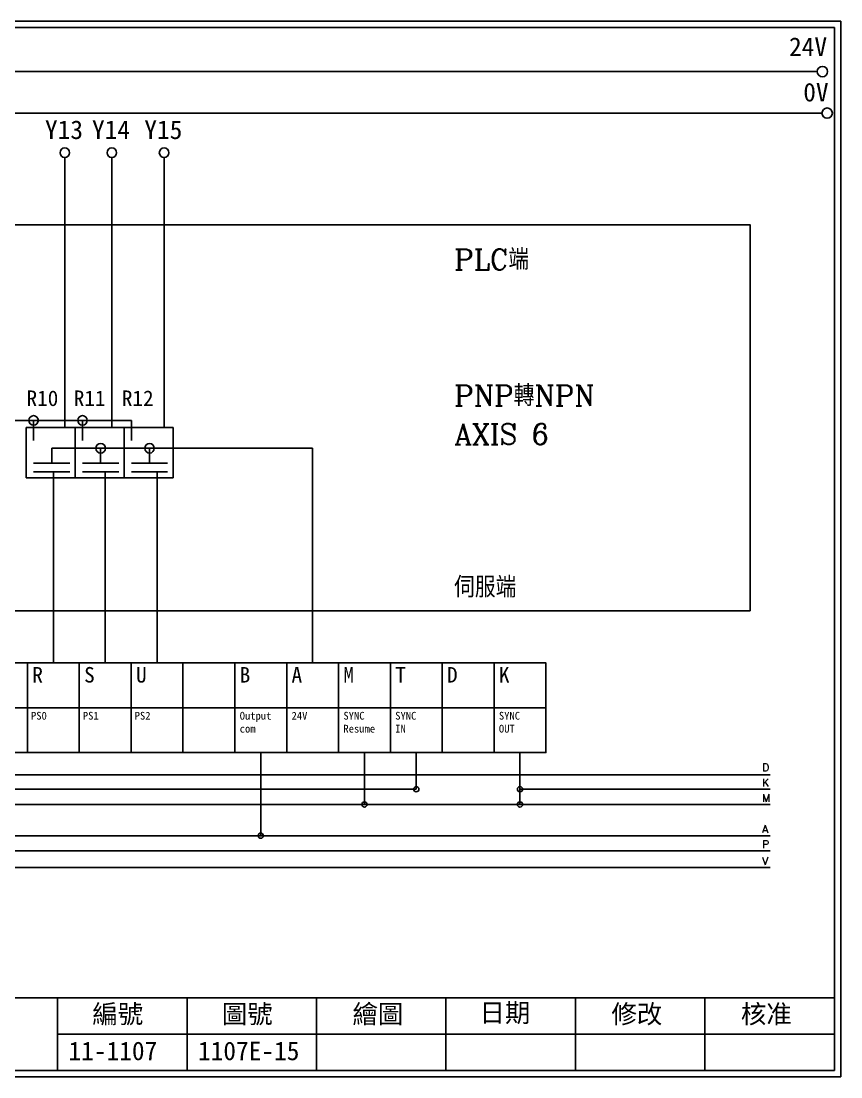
# Model space of a CAD drawing. Extents: x 627 to 914, y 3 to 207.
# Drawn here: x 755.9 to 914.2, y 3 to 207 of the extents above; entities that cross this region are included whole.
import ezdxf

# ---------------------------------------------------------------- set-up
doc = ezdxf.new("R2010")
doc.units = 0
doc.linetypes.add('HIDDEN0', pattern=[65, 50, -15])
doc.layers.get('0').update_dxf_attribs({"linetype": 'CONTINUOUS'})
doc.layers.add('圖框層', color=7, linetype='CONTINUOUS')
doc.layers.add('標尺寸層', color=3, linetype='CONTINUOUS')
doc.styles.add('CNS', font='romanc.shx', dxfattribs={"bigfont": 'chineset.shx'})
doc.styles.add('STSL', font='KAIU.TTF')

msp = doc.modelspace()

# ---------------------------------------------------------------- linework, layer by layer
for points in [[(747.13, 82.98), (757.14, 82.98), (757.14, 74.32), (747.13, 74.32)], [(757.14, 82.98), (767.15, 82.98), (767.15, 74.32), (757.14, 74.32)], [(767.15, 82.98), (777.16, 82.98), (777.16, 74.32), (767.15, 74.32)], [(787.17, 82.98), (797.18, 82.98), (797.18, 74.32), (787.17, 74.32)], [(797.18, 82.98), (807.19, 82.98), (807.19, 74.32), (797.18, 74.32)], [(807.19, 82.98), (817.2, 82.98), (817.2, 74.32), (807.19, 74.32)], [(817.2, 82.98), (827.21, 82.98), (827.21, 74.32), (817.2, 74.32)], [(827.21, 82.98), (837.22, 82.98), (837.22, 74.32), (827.21, 74.32)], [(837.22, 82.98), (847.23, 82.98), (847.23, 74.32), (837.22, 74.32)], [(847.23, 82.98), (857.24, 82.98), (857.24, 74.32), (847.23, 74.32)]]:
    msp.add_lwpolyline(points, close=True)
at = {"color": 0}
for points in [[(777.16, 82.98), (787.17, 82.98), (787.17, 74.32), (777.16, 74.32)], [(747.13, 74.32), (757.14, 74.32), (757.14, 65.65), (747.13, 65.65)], [(757.14, 74.32), (767.15, 74.32), (767.15, 65.65), (757.14, 65.65)], [(767.15, 74.32), (777.16, 74.32), (777.16, 65.65), (767.15, 65.65)], [(777.16, 74.32), (787.17, 74.32), (787.17, 65.65), (777.16, 65.65)], [(787.17, 74.32), (797.18, 74.32), (797.18, 65.65), (787.17, 65.65)], [(797.18, 74.32), (807.19, 74.32), (807.19, 65.65), (797.18, 65.65)], [(807.19, 74.32), (817.2, 74.32), (817.2, 65.65), (807.19, 65.65)], [(817.2, 74.32), (827.21, 74.32), (827.21, 65.65), (817.2, 65.65)], [(827.21, 74.32), (837.22, 74.32), (837.22, 65.65), (827.21, 65.65)], [(837.22, 74.32), (847.23, 74.32), (847.23, 65.65), (837.22, 65.65)], [(847.23, 74.32), (857.24, 74.32), (857.24, 65.65), (847.23, 65.65)]]:
    msp.add_lwpolyline(points, close=True, dxfattribs=at)
for centre in [(910.63, 197.22), (911.55, 189.19)]:
    msp.add_circle(centre, 1, dxfattribs=at)
at = {"layer": '圖框層', "color": 0}
for p, q in [((914.2, 206.97), (627.2, 206.97)), ((914.2, 3), (914.2, 206.97)), ((912.95, 205.72), (628.45, 205.72)), ((912.95, 4.25), (912.95, 205.72))]:
    msp.add_line(p, q, dxfattribs=at)
at = {"layer": '圖框層', "color": 7}
for p, q in [((628.45, 18.25), (912.95, 18.25)), ((762.95, 4.25), (762.95, 18.25)), ((787.95, 4.25), (787.95, 18.25)), ((812.95, 4.25), (812.95, 18.25)), ((837.95, 4.25), (837.95, 18.25)), ((862.95, 4.25), (862.95, 18.25)), ((887.95, 4.25), (887.95, 18.25)), ((762.95, 11.25), (912.95, 11.25)), ((628.45, 4.25), (912.95, 4.25)), ((627.2, 3), (914.2, 3))]:
    msp.add_line(p, q, dxfattribs=at)
at = {"layer": '標尺寸層', "color": 0}
for p, q in [((632.04, 197.22), (909.63, 197.22)), ((632.68, 189.19), (910.55, 189.19)), ((758.32, 125.95), (758.32, 129.83)), ((767.77, 125.95), (767.77, 129.83)), ((777.21, 125.95), (777.21, 129.83)), ((766.37, 128.47), (756.92, 128.47)), ((756.92, 128.47), (756.92, 118.73)), ((756.92, 128.47), (756.92, 118.73)), ((775.82, 128.47), (766.37, 128.47)), ((766.37, 128.47), (766.37, 118.73)), ((766.37, 128.47), (766.37, 118.73)), ((785.26, 128.47), (775.82, 128.47)), ((775.82, 128.47), (775.82, 118.73)), ((775.82, 128.47), (775.82, 118.73)), ((785.26, 128.47), (785.26, 118.73)), ((765.32, 121.58), (758.32, 121.58)), ((774.77, 121.58), (767.77, 121.58)), ((784.21, 121.58), (777.21, 121.58)), ((756.92, 118.73), (766.37, 118.73)), ((765.32, 119.91), (758.32, 119.91)), ((766.37, 118.73), (775.82, 118.73)), ((774.77, 119.91), (767.77, 119.91)), ((775.82, 118.73), (785.26, 118.73)), ((784.21, 119.91), (777.21, 119.91))]:
    msp.add_line(p, q, dxfattribs=at)
at = {"layer": '標尺寸層'}
for p, q in [((764.35, 128.47), (764.35, 180.63)), ((773.43, 128.47), (773.43, 180.63)), ((783.52, 128.47), (783.52, 180.63)), ((777.21, 129.83), (728.89, 129.83)), ((761.82, 121.58), (761.82, 124.44)), ((761.82, 124.44), (812.2, 124.44)), ((771.27, 121.58), (771.27, 124.44)), ((780.71, 121.58), (780.71, 124.44)), ((812.2, 82.98), (812.2, 124.44)), ((762.15, 82.98), (762.15, 119.91)), ((772.16, 82.98), (772.16, 119.91)), ((782.17, 82.98), (782.17, 119.91)), ((822.21, 65.65), (822.21, 55.63)), ((832.22, 65.65), (832.22, 58.58)), ((852.24, 65.65), (852.24, 55.63)), ((802.19, 63.58), (802.19, 49.6)), ((628.45, 61.38), (900.54, 61.38)), ((628.45, 58.58), (832.22, 58.58)), ((852.24, 58.58), (900.54, 58.58)), ((628.45, 55.63), (852.24, 55.63)), ((852.24, 55.63), (900.54, 55.63)), ((628.45, 49.6), (900.54, 49.6)), ((628.45, 46.65), (900.54, 46.65)), ((628.45, 43.46), (900.54, 43.46))]:
    msp.add_line(p, q, dxfattribs=at)
at = {"layer": '標尺寸層', "linetype": 'HIDDEN0'}
msp.add_line((802.19, 65.65), (802.19, 63.58), dxfattribs=at)
at = {"layer": '標尺寸層'}
msp.add_lwpolyline([(631.25, 167.62), (896.66, 167.62), (896.66, 93.04), (631.25, 93.04)], close=True, dxfattribs=at)
at = {"layer": '標尺寸層', "color": 7}
for centre in [(764.35, 181.55), (773.43, 181.55), (783.52, 181.55)]:
    msp.add_circle(centre, 0.92, dxfattribs=at)
at = {"layer": '標尺寸層', "color": 0}
for centre in [(758.32, 129.83), (767.77, 129.83), (771.27, 124.44), (780.71, 124.44)]:
    msp.add_circle(centre, 0.92, dxfattribs=at)
at = {"layer": '標尺寸層'}
for centre in [(832.22, 58.58), (852.24, 58.58), (822.21, 55.63), (852.24, 55.63), (802.19, 49.6)]:
    msp.add_circle(centre, 0.5, dxfattribs=at)

# ---------------------------------------------------------------- texts
at = {"color": 0, "attachment_point": 1}
for s, insert, char_height, width in [('R10', (756.97, 135.61), 3, 3.8389), ('R11', (766.08, 135.61), 3, 3.8389), ('R12', (775.37, 135.61), 3, 3.8389), ('PS0', (757.82, 73.52), 1.5, 8.2913), ('PS1', (767.83, 73.52), 1.5, 8.2913), ('PS2', (777.84, 73.52), 1.5, 8.2913), ('Output\\Pcom', (798.12, 73.52), 1.5, 8.2913), ('24V', (808.13, 73.52), 1.5, 8.2913), ('SYNC\\PResume', (818.14, 73.52), 1.5, 8.2913), ('SYNC\\PIN', (828.15, 73.52), 1.5, 8.2913), ('SYNC\\POUT', (848.17, 73.52), 1.5, 8.2913)]:
    msp.add_mtext(s, dxfattribs=dict(at, insert=insert, char_height=char_height, width=width))
at = {"char_height": 3, "width": 8.2913, "attachment_point": 1}
for s, insert in [('R', (758.08, 82.18)), ('S', (768.09, 82.18)), ('U', (778.1, 82.18)), ('B', (798.12, 82.18)), ('A', (808.13, 82.18)), ('M', (818.14, 82.18)), ('T', (828.15, 82.18)), ('D', (838.16, 82.18)), ('K', (848.17, 82.18))]:
    msp.add_mtext(s, dxfattribs=dict(at, insert=insert))
at = {"layer": '圖框層', "color": 0, "style": 'STSL'}
for s, p in [('24V', (904.19, 200.22)), ('0V', (906.93, 191.44))]:
    msp.add_text(s, height=3.6, dxfattribs=at).set_placement(p)
at = {"layer": '圖框層', "color": 4, "style": 'STSL'}
for s, p in [('Y13', (760.52, 184.19)), ('Y14', (769.6, 184.19)), ('Y15', (779.7, 184.19)), ('編號', (769.66, 13.34)), ('圖號', (794.66, 13.34)), ('繪圖', (819.89, 13.34)), ('日期', (844.41, 13.59)), ('修改', (869.89, 13.34)), ('核准', (894.89, 13.34)), ('11-1107', (765.06, 6.22)), ('1107E-15', (790.06, 6.22))]:
    msp.add_text(s, height=3.6, dxfattribs=at).set_placement(p)
at = {"layer": '標尺寸層', "attachment_point": 1, "style": 'CNS'}
for s, insert, char_height, width in [('PLC端', (839.53, 162.94), 4, 34.9569), ('PNP轉NPN', (839.53, 136.62), 4, 34.9569), ('AXIS 6', (839.53, 129.15), 4, 34.9569), ('伺服端', (839.53, 99.62), 4, 34.9569), ('D', (899.03, 63.54), 1.5, 1.9111), ('K', (899.03, 60.6), 1.5, 1.9111), ('M', (899.03, 57.65), 1.5, 1.9111), ('A', (899.03, 51.62), 1.5, 1.9111), ('P', (899.03, 48.67), 1.5, 1.9111), ('V', (899.03, 45.48), 1.5, 1.9111)]:
    msp.add_mtext(s, dxfattribs=dict(at, insert=insert, char_height=char_height, width=width))

doc.saveas('drawing.dxf')
